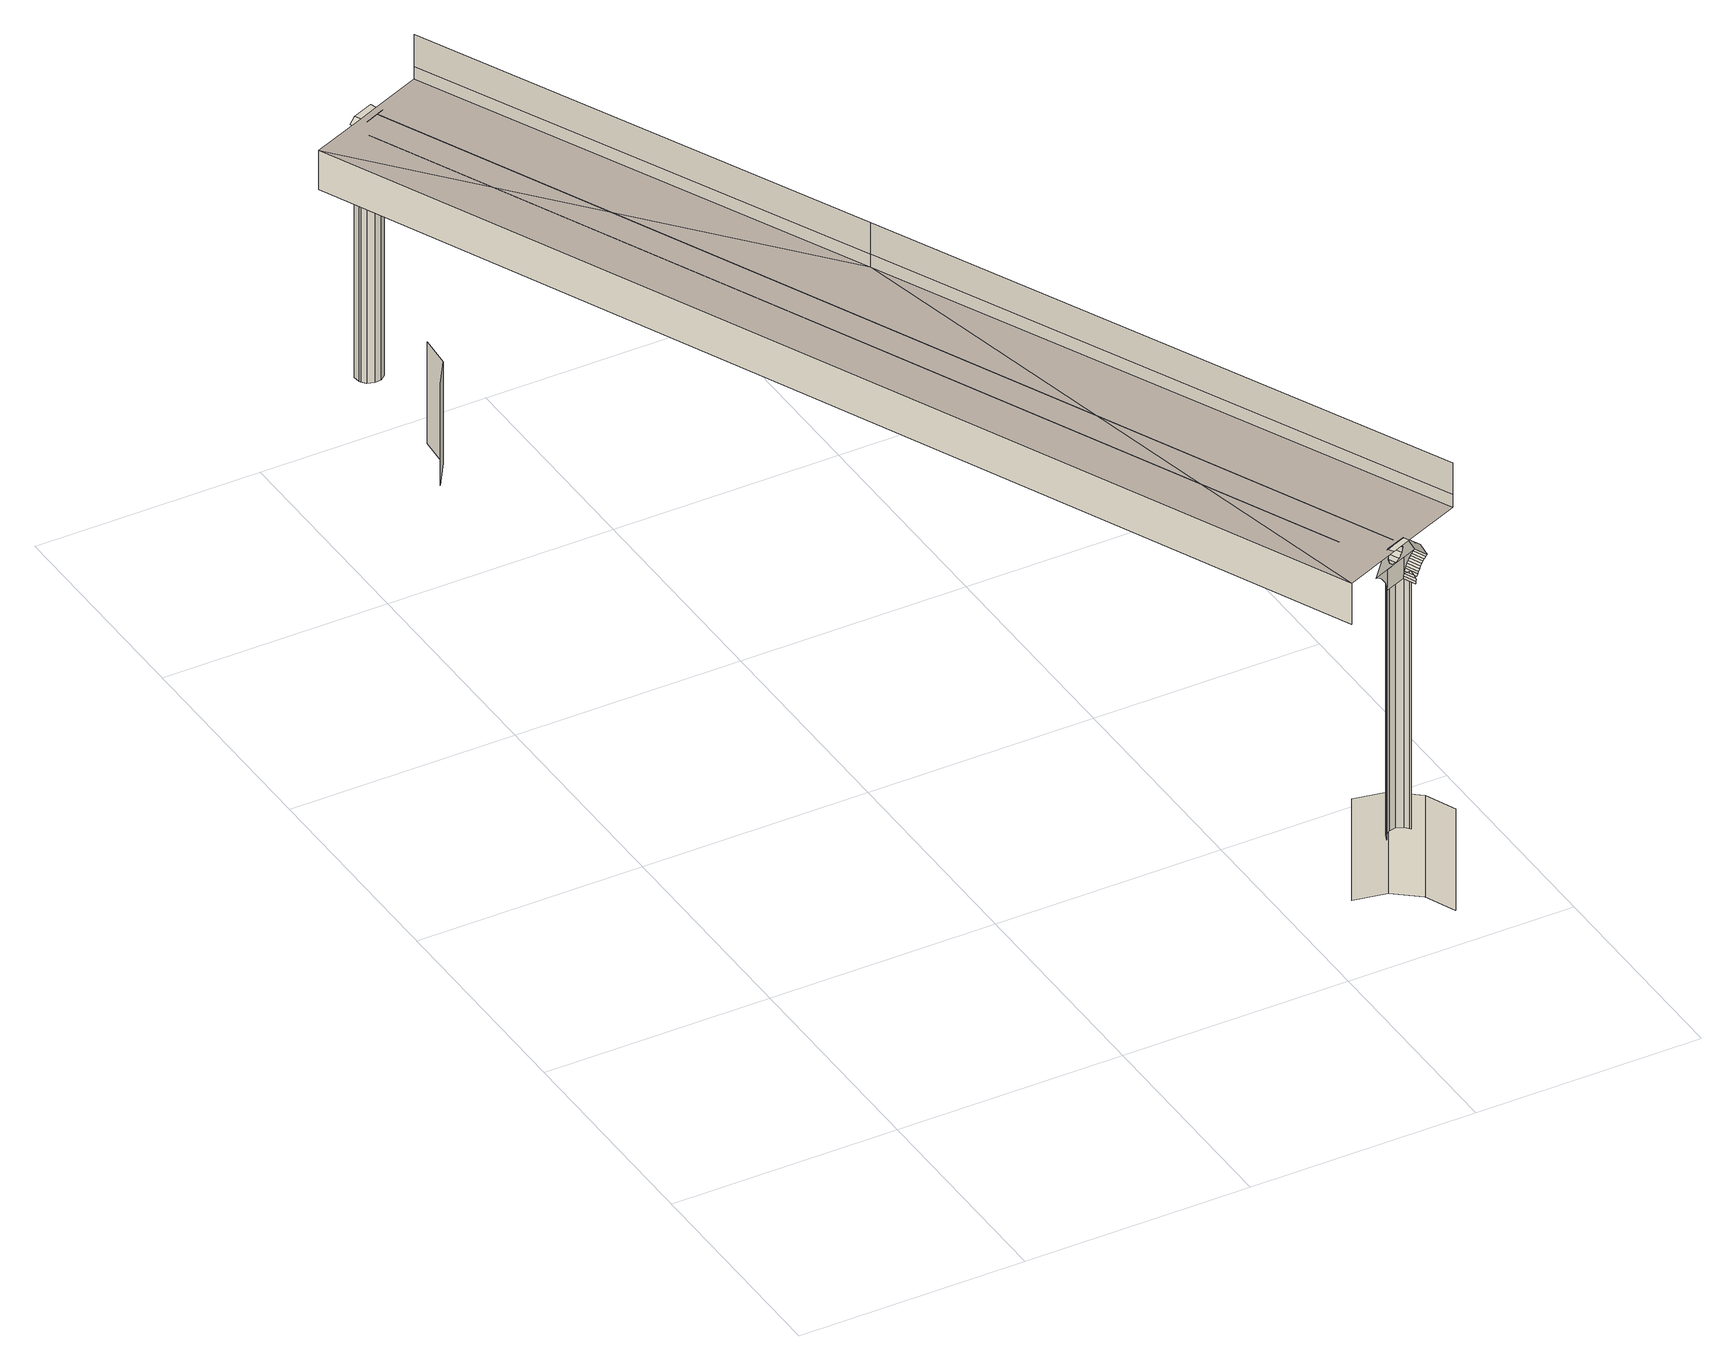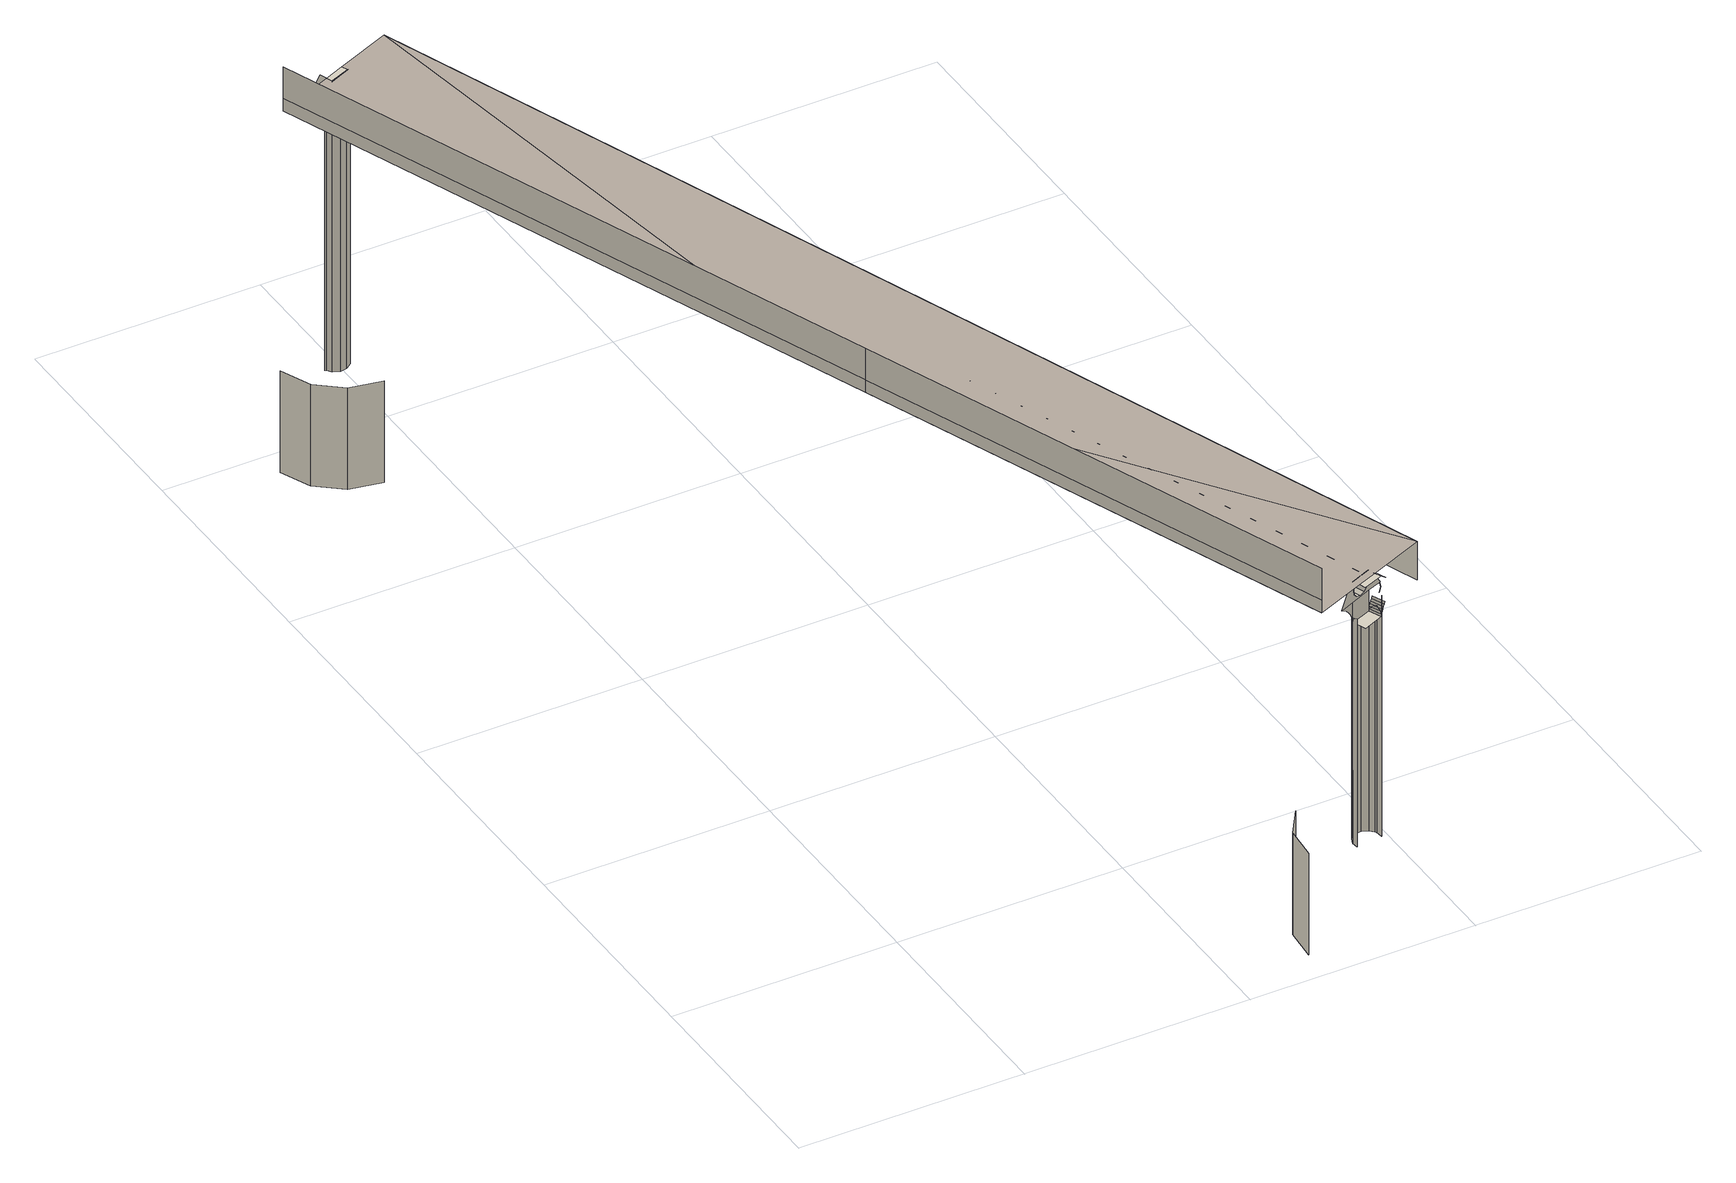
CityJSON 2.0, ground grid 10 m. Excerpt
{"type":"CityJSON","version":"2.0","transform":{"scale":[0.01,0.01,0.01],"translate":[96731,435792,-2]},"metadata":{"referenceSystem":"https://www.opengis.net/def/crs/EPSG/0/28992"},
"CityObjects":{
"bridge1":{"type":"Bridge","attributes":{"name":"Van Brienenoordbrug"},"children":["bridge1-1","bridge1-2","bridge1-3","bridge1-4","bridge1-5","bridge1-6","bridge1-7","bridge1-8","bridge1-9","bridge1-10","bridge1-11","bridge1-12","bridge1-13","bridge1-14","bridge1-15","bridge1-16","bridge1-17","bridge1-18","bridge1-19","bridge1-20","bridge1-21","bridge1-22","bridge1-23","bridge1-24","bridge1-25","bridge1-26","bridge1-27","bridge1-28","bridge1-29","bridge1-30","bridge1-31","bridge1-32","bridge1-33","bridge1-34","bridge1-35","bridge1-36","bridge1-37","bridge1-38","bridge1-39","bridge1-40","bridge1-41","bridge1-42","bridge1-43","bridge1-44","bridge1-45","bridge1-46","bridge1-47","bridge1-48","bridge1-49","bridge1-50","bridge1-51","bridge1-52","bridge1-53","bridge1-54","bridge1-55","bridge1-56","bridge1-57","bridge1-58","bridge1-59","bridge1-60","bridge1-61","bridge1-62","bridge1-63","bridge1-64","bridge1-65","bridge1-66","bridge1-67","bridge1-68","bridge1-69","bridge1-70","bridge1-71","bridge1-72","bridge1-73","bridge1-74","bridge1-75","bridge1-76","bridge1-77","bridge1-78","bridge1-79","bridge1-80","bridge1-81","bridge1-82","bridge1-83","bridge1-84","bridge1-85","bridge1-86","bridge1-87","bridge1-88","bridge1-89","bridge1-90","bridge1-91","bridge1-92","bridge1-93","bridge1-94","bridge1-95"],"geometry":[{"type":"MultiSurface","lod":"2","boundaries":[[[0,1,2,3]],[[4,2,5,6,7]],[[2,4,3]],[[8,9,10,11]],[[12,8,11,13]],[[14,15,16,17,18,3,4]],[[19,20,21,22]],[[20,23,24,21]],[[23,25,26,24]]],"semantics":{"surfaces":[{"type":"WallSurface"},{"type":"OuterCeilingSurface"}],"values":[0,1,1,0,0,1,0,0,0]}}]},
"bridge1-1":{"type":"BridgeInstallation","parents":["bridge1"],"geometry":[{"type":"MultiSurface","lod":"2","boundaries":[[[27,28,29,30]]]}]},
"bridge1-2":{"type":"BridgeInstallation","parents":["bridge1"],"geometry":[{"type":"MultiSurface","lod":"2","boundaries":[[[31,32,33,34]]]}]},
"bridge1-3":{"type":"BridgeInstallation","parents":["bridge1"],"geometry":[{"type":"MultiSurface","lod":"2","boundaries":[[[35,27,30,36]]]}]},
"bridge1-4":{"type":"BridgeInstallation","parents":["bridge1"],"geometry":[{"type":"MultiSurface","lod":"2","boundaries":[[[37,38,5,39,40,41]]]}]},
"bridge1-5":{"type":"BridgeInstallation","parents":["bridge1"],"geometry":[{"type":"MultiSurface","lod":"2","boundaries":[[[42,43,44,45,46,47,35,36]]]}]},
"bridge1-6":{"type":"BridgeInstallation","parents":["bridge1"],"geometry":[{"type":"MultiSurface","lod":"2","boundaries":[[[48,49,43,42]]]}]},
"bridge1-7":{"type":"BridgeInstallation","parents":["bridge1"],"geometry":[{"type":"MultiSurface","lod":"2","boundaries":[[[50,45,44,51,52]]]}]},
"bridge1-8":{"type":"BridgeInstallation","parents":["bridge1"],"geometry":[{"type":"MultiSurface","lod":"2","boundaries":[[[51,44,43,49,53,54,55,56,52]]]}]},
"bridge1-9":{"type":"BridgeInstallation","parents":["bridge1"],"geometry":[{"type":"MultiSurface","lod":"2","boundaries":[[[43,46,45,44]]]}]},
"bridge1-10":{"type":"BridgeInstallation","parents":["bridge1"],"geometry":[{"type":"MultiSurface","lod":"2","boundaries":[[[48,53,49]]]}]},
"bridge1-11":{"type":"BridgeInstallation","parents":["bridge1"],"geometry":[{"type":"MultiSurface","lod":"2","boundaries":[[[46,43,49,57]]]}]},
"bridge1-12":{"type":"BridgeInstallation","parents":["bridge1"],"geometry":[{"type":"MultiSurface","lod":"2","boundaries":[[[47,46,57,58]]]}]},
"bridge1-13":{"type":"BridgeInstallation","parents":["bridge1"],"geometry":[{"type":"MultiSurface","lod":"2","boundaries":[[[59,60,57,46,45,50]]]}]},
"bridge1-14":{"type":"BridgeInstallation","parents":["bridge1"],"geometry":[{"type":"MultiSurface","lod":"2","boundaries":[[[57,49,53,61,62,60]]]}]},
"bridge1-15":{"type":"BridgeInstallation","parents":["bridge1"],"geometry":[{"type":"MultiSurface","lod":"2","boundaries":[[[63,62,61,64]]]}]},
"bridge1-16":{"type":"BridgeInstallation","parents":["bridge1"],"geometry":[{"type":"MultiSurface","lod":"2","boundaries":[[[58,57,60,62]]]}]},
"bridge1-17":{"type":"BridgeInstallation","parents":["bridge1"],"geometry":[{"type":"MultiSurface","lod":"2","boundaries":[[[65,66,67,68]]]}]},
"bridge1-18":{"type":"BridgeInstallation","parents":["bridge1"],"geometry":[{"type":"MultiSurface","lod":"2","boundaries":[[[65,69,66]]]}]},
"bridge1-19":{"type":"BridgeInstallation","parents":["bridge1"],"geometry":[{"type":"MultiSurface","lod":"2","boundaries":[[[34,33,62,60,59,70,31]]]}]},
"bridge1-20":{"type":"BridgeInstallation","parents":["bridge1"],"geometry":[{"type":"MultiSurface","lod":"2","boundaries":[[[70,71,72,31]]]}]},
"bridge1-21":{"type":"BridgeInstallation","parents":["bridge1"],"geometry":[{"type":"MultiSurface","lod":"2","boundaries":[[[6,5,39,73]]]}]},
"bridge1-22":{"type":"BridgeInstallation","parents":["bridge1"],"geometry":[{"type":"MultiSurface","lod":"2","boundaries":[[[63,64,74,75]]]}]},
"bridge1-23":{"type":"BridgeInstallation","parents":["bridge1"],"geometry":[{"type":"MultiSurface","lod":"2","boundaries":[[[31,72,76,77,78,33,34]]]}]},
"bridge1-24":{"type":"BridgeInstallation","parents":["bridge1"],"geometry":[{"type":"MultiSurface","lod":"2","boundaries":[[[78,79,80,81,82,37,41,32,33],[83,84,85,86,87,88,89,90,91,92,93,94]]]}]},
"bridge1-25":{"type":"BridgeInstallation","parents":["bridge1"],"geometry":[{"type":"MultiSurface","lod":"2","boundaries":[[[95,78,33,62,63,75,96]]]}]},
"bridge1-26":{"type":"BridgeInstallation","parents":["bridge1"],"geometry":[{"type":"MultiSurface","lod":"2","boundaries":[[[71,97,76,72]]]}]},
"bridge1-27":{"type":"BridgeInstallation","parents":["bridge1"]},
"bridge1-28":{"type":"BridgeInstallation","parents":["bridge1"]},
"bridge1-29":{"type":"BridgeInstallation","parents":["bridge1"],"geometry":[{"type":"MultiSurface","lod":"2","boundaries":[[[98,95,78,77,76,97,99]]]}]},
"bridge1-30":{"type":"BridgeInstallation","parents":["bridge1"]},
"bridge1-31":{"type":"BridgeInstallation","parents":["bridge1"]},
"bridge1-32":{"type":"BridgeInstallation","parents":["bridge1"]},
"bridge1-33":{"type":"BridgeInstallation","parents":["bridge1"],"geometry":[{"type":"MultiSurface","lod":"2","boundaries":[[[100,95,98,101]]]}]},
"bridge1-34":{"type":"BridgeInstallation","parents":["bridge1"],"geometry":[{"type":"MultiSurface","lod":"2","boundaries":[[[102,103,104,101,98,99]]]}]},
"bridge1-35":{"type":"BridgeInstallation","parents":["bridge1"],"geometry":[{"type":"MultiSurface","lod":"2","boundaries":[[[100,101,104,105]]]}]},
"bridge1-36":{"type":"BridgeInstallation","parents":["bridge1"],"geometry":[{"type":"MultiSurface","lod":"2","boundaries":[[[79,80,76,77,78]]]}]},
"bridge1-37":{"type":"BridgeInstallation","parents":["bridge1"],"geometry":[{"type":"MultiSurface","lod":"2","boundaries":[[[78,95,100,105,106,107,108,109,110,111,112,113,80,79]]]}]},
"bridge1-38":{"type":"BridgeInstallation","parents":["bridge1"],"geometry":[{"type":"MultiSurface","lod":"2","boundaries":[[[114,93,92,115]]]}]},
"bridge1-39":{"type":"BridgeInstallation","parents":["bridge1"],"geometry":[{"type":"MultiSurface","lod":"2","boundaries":[[[115,92,91,116]]]}]},
"bridge1-40":{"type":"BridgeInstallation","parents":["bridge1"],"geometry":[{"type":"MultiSurface","lod":"2","boundaries":[[[117,94,93,114]]]}]},
"bridge1-41":{"type":"BridgeInstallation","parents":["bridge1"],"geometry":[{"type":"MultiSurface","lod":"2","boundaries":[[[90,118,119,116,91]]]}]},
"bridge1-42":{"type":"BridgeInstallation","parents":["bridge1"],"geometry":[{"type":"MultiSurface","lod":"2","boundaries":[[[120,83,94,117]]]}]},
"bridge1-43":{"type":"BridgeInstallation","parents":["bridge1"],"geometry":[{"type":"MultiSurface","lod":"2","boundaries":[[[89,121,118,90]]]}]},
"bridge1-44":{"type":"BridgeInstallation","parents":["bridge1"],"geometry":[{"type":"MultiSurface","lod":"2","boundaries":[[[122,84,83,120]]]}]},
"bridge1-45":{"type":"BridgeInstallation","parents":["bridge1"],"geometry":[{"type":"MultiSurface","lod":"2","boundaries":[[[88,123,121,89]]]}]},
"bridge1-46":{"type":"BridgeInstallation","parents":["bridge1"],"geometry":[{"type":"MultiSurface","lod":"2","boundaries":[[[124,85,84,122]]]}]},
"bridge1-47":{"type":"BridgeInstallation","parents":["bridge1"],"geometry":[{"type":"MultiSurface","lod":"2","boundaries":[[[87,125,123,88]]]}]},
"bridge1-48":{"type":"BridgeInstallation","parents":["bridge1"],"geometry":[{"type":"MultiSurface","lod":"2","boundaries":[[[126,86,85,124]]]}]},
"bridge1-49":{"type":"BridgeInstallation","parents":["bridge1"],"geometry":[{"type":"MultiSurface","lod":"2","boundaries":[[[126,127,125,87,86]]]}]},
"bridge1-50":{"type":"BridgeInstallation","parents":["bridge1"],"geometry":[{"type":"MultiSurface","lod":"2","boundaries":[[[128,129,130,131]]]}]},
"bridge1-51":{"type":"BridgeInstallation","parents":["bridge1"],"geometry":[{"type":"MultiSurface","lod":"2","boundaries":[[[131,130,4,7]]]}]},
"bridge1-52":{"type":"BridgeInstallation","parents":["bridge1"],"geometry":[{"type":"MultiSurface","lod":"2","boundaries":[[[132,133,134,135]]]}]},
"bridge1-53":{"type":"BridgeInstallation","parents":["bridge1"],"geometry":[{"type":"MultiSurface","lod":"2","boundaries":[[[114,136,137,117]]]}]},
"bridge1-54":{"type":"BridgeInstallation","parents":["bridge1"],"geometry":[{"type":"MultiSurface","lod":"2","boundaries":[[[138,119,118]]]}]},
"bridge1-55":{"type":"BridgeInstallation","parents":["bridge1"],"geometry":[{"type":"MultiSurface","lod":"2","boundaries":[[[139,140,135,134]]]}]},
"bridge1-56":{"type":"BridgeInstallation","parents":["bridge1"],"geometry":[{"type":"MultiSurface","lod":"2","boundaries":[[[117,137,141,120]]]}]},
"bridge1-57":{"type":"BridgeInstallation","parents":["bridge1"],"geometry":[{"type":"MultiSurface","lod":"2","boundaries":[[[138,118,121,142]]]}]},
"bridge1-58":{"type":"BridgeInstallation","parents":["bridge1"],"geometry":[{"type":"MultiSurface","lod":"2","boundaries":[[[143,144,145,146,147,148,149,150]]]}]},
"bridge1-59":{"type":"BridgeInstallation","parents":["bridge1"],"geometry":[{"type":"MultiSurface","lod":"2","boundaries":[[[151,17,16,152,153,154],[119,118,121,123,125,127,155,156,157,141,137,136,115,158]]]}]},
"bridge1-60":{"type":"BridgeInstallation","parents":["bridge1"],"geometry":[{"type":"MultiSurface","lod":"2","boundaries":[[[159,160,153,154,161]]]}]},
"bridge1-61":{"type":"BridgeInstallation","parents":["bridge1"],"geometry":[{"type":"MultiSurface","lod":"2","boundaries":[[[162,147,146,145,144,163,164,165,166,167,168,169,170,171,172,154,153,173,174,175,176,177,178,179,180,181]]]}]},
"bridge1-62":{"type":"BridgeInstallation","parents":["bridge1"],"geometry":[{"type":"MultiSurface","lod":"2","boundaries":[[[182,16,17,183]]]}]},
"bridge1-63":{"type":"BridgeInstallation","parents":["bridge1"],"geometry":[{"type":"MultiSurface","lod":"2","boundaries":[[[184,182,183,185]]]}]},
"bridge1-64":{"type":"BridgeInstallation","parents":["bridge1"],"geometry":[{"type":"MultiSurface","lod":"2","boundaries":[[[133,145,146,186,187,139,134]]]}]},
"bridge1-65":{"type":"BridgeInstallation","parents":["bridge1"],"geometry":[{"type":"MultiSurface","lod":"2","boundaries":[[[15,18,17,16]]]}]},
"bridge1-66":{"type":"BridgeInstallation","parents":["bridge1"],"geometry":[{"type":"MultiSurface","lod":"2","boundaries":[[[120,141,157,122]]]}]},
"bridge1-67":{"type":"BridgeInstallation","parents":["bridge1"],"geometry":[{"type":"MultiSurface","lod":"2","boundaries":[[[187,188,140,139]]]}]},
"bridge1-68":{"type":"BridgeInstallation","parents":["bridge1"],"geometry":[{"type":"MultiSurface","lod":"2","boundaries":[[[142,121,123,189]]]}]},
"bridge1-69":{"type":"BridgeInstallation","parents":["bridge1"],"geometry":[{"type":"MultiSurface","lod":"2","boundaries":[[[122,157,156,124]]]}]},
"bridge1-70":{"type":"BridgeInstallation","parents":["bridge1"],"geometry":[{"type":"MultiSurface","lod":"2","boundaries":[[[189,123,125,190]]]}]},
"bridge1-71":{"type":"BridgeInstallation","parents":["bridge1"],"geometry":[{"type":"MultiSurface","lod":"2","boundaries":[[[191,188,187,186]]]}]},
"bridge1-72":{"type":"BridgeInstallation","parents":["bridge1"],"geometry":[{"type":"MultiSurface","lod":"2","boundaries":[[[124,156,155,126]]]}]},
"bridge1-73":{"type":"BridgeInstallation","parents":["bridge1"],"geometry":[{"type":"MultiSurface","lod":"2","boundaries":[[[190,125,127]]]}]},
"bridge1-74":{"type":"BridgeInstallation","parents":["bridge1"],"geometry":[{"type":"MultiSurface","lod":"2","boundaries":[[[126,155,127]]]}]},
"bridge1-75":{"type":"BridgeInstallation","parents":["bridge1"],"geometry":[{"type":"MultiSurface","lod":"2","boundaries":[[[192,193,149,148]]]}]},
"bridge1-76":{"type":"BridgeInstallation","parents":["bridge1"]},
"bridge1-77":{"type":"BridgeInstallation","parents":["bridge1"],"geometry":[{"type":"MultiSurface","lod":"2","boundaries":[[[162,194,195,196,192,148,147]]]}]},
"bridge1-78":{"type":"BridgeInstallation","parents":["bridge1"],"geometry":[{"type":"MultiSurface","lod":"2","boundaries":[[[181,197,162]]]}]},
"bridge1-79":{"type":"BridgeInstallation","parents":["bridge1"],"geometry":[{"type":"MultiSurface","lod":"2","boundaries":[[[194,162,197,198]]]}]},
"bridge1-80":{"type":"BridgeInstallation","parents":["bridge1"],"geometry":[{"type":"MultiSurface","lod":"2","boundaries":[[[186,146,147,162,197,199,200,191]]]}]},
"bridge1-81":{"type":"BridgeInstallation","parents":["bridge1"],"geometry":[{"type":"MultiSurface","lod":"2","boundaries":[[[198,197,199,201]]]}]},
"bridge1-82":{"type":"BridgeInstallation","parents":["bridge1"],"geometry":[{"type":"MultiSurface","lod":"2","boundaries":[[[202,198,201,199,197,181,180,203]]]}]},
"bridge1-83":{"type":"BridgeInstallation","parents":["bridge1"],"geometry":[{"type":"MultiSurface","lod":"2","boundaries":[[[200,199,201,204]]]}]},
"bridge1-84":{"type":"BridgeInstallation","parents":["bridge1"],"geometry":[{"type":"MultiSurface","lod":"2","boundaries":[[[152,16,15,205,206,207]]]}]},
"bridge1-85":{"type":"BridgeInstallation","parents":["bridge1"],"geometry":[{"type":"MultiSurface","lod":"2","boundaries":[[[208,203,180,179]]]}]},
"bridge1-86":{"type":"BridgeInstallation","parents":["bridge1"],"geometry":[{"type":"MultiSurface","lod":"2","boundaries":[[[209,208,179,178]]]}]},
"bridge1-87":{"type":"BridgeInstallation","parents":["bridge1"],"geometry":[{"type":"MultiSurface","lod":"2","boundaries":[[[210,209,178,177]]]}]},
"bridge1-88":{"type":"BridgeInstallation","parents":["bridge1"],"geometry":[{"type":"MultiSurface","lod":"2","boundaries":[[[211,210,177,176]]]}]},
"bridge1-89":{"type":"BridgeInstallation","parents":["bridge1"],"geometry":[{"type":"MultiSurface","lod":"2","boundaries":[[[212,211,176,175]]]}]},
"bridge1-90":{"type":"BridgeInstallation","parents":["bridge1"],"geometry":[{"type":"MultiSurface","lod":"2","boundaries":[[[153,152,207,213]]]}]},
"bridge1-91":{"type":"BridgeInstallation","parents":["bridge1"],"geometry":[{"type":"MultiSurface","lod":"2","boundaries":[[[214,212,175,174]]]}]},
"bridge1-92":{"type":"BridgeInstallation","parents":["bridge1"],"geometry":[{"type":"MultiSurface","lod":"2","boundaries":[[[215,214,174,173]]]}]},
"bridge1-93":{"type":"BridgeInstallation","parents":["bridge1"],"geometry":[{"type":"MultiSurface","lod":"2","boundaries":[[[213,215,173,153]]]}]},
"bridge1-94":{"type":"BridgeInstallation","parents":["bridge1"],"geometry":[{"type":"MultiSurface","lod":"2","boundaries":[[[14,4,130,216]]]}]},
"bridge1-95":{"type":"BridgeInstallation","parents":["bridge1"],"geometry":[{"type":"MultiSurface","lod":"2","boundaries":[[[129,217,216,130]]]}]}
},
"vertices":[
[2038,40,1669],[95,4708,1504],[95,4708,1688],[2038,40,1863],[1516,2898,1765],[341,4811,1688],[429,4848,1688],[648,4940,1688],[643,4704,493],[562,4582,493],[562,4582,11],[643,4704,11],[656,4850,493],[656,4850,11],[2626,288,1863],[2373,181,1863],[2362,209,1862],[2271,170,1862],[2284,144,1863],[2251,416,529],[2395,388,529],[2395,388,47],[2251,416,47],[2509,296,529],[2509,296,47],[2566,161,529],[2566,161,47],
[334,4774,1543],[329,4772,1552],[305,4828,1552],[310,4830,1543],
[377,4769,1591],[284,4753,1591],[349,4780,1591],[372,4771,1591],
[339,4776,1534],[315,4832,1534],
[354,4782,1689],[346,4800,1689],[328,4838,1688],[302,4827,1665],[326,4771,1665],
[319,4834,1524],[327,4815,1524],[328,4806,1530],[333,4800,1526],[334,4798,1524],[343,4778,1524],
[322,4835,1514],[325,4829,1514],
[333,4800,448],[328,4806,1523],[328,4806,448],
[324,4836,1507],[324,4836,1591],[324,4837,1591],[324,4837,448],
[343,4787,1514],
[346,4779,1514],
[348,4781,448],[348,4781,1508],
[325,4836,1504],[349,4780,1504],
[350,4781,1494],[327,4837,1494],
[331,4840,1638],[331,4839,1638],[335,4841,1661],[335,4842,1661],
[338,4842,1616],
[377,4769,448],
[408,4773,448],[408,4773,1591],
[419,4876,1688],
[417,4876,1494],[441,4820,1494],
[433,4792,1591],[434,4795,1591],[445,4821,1591],
[488,4839,1591],[509,4848,1591],[466,4830,1665],[441,4820,1689],[394,4799,1688],[415,4809,1683],[431,4815,1667],[438,4818,1645],[434,4817,1622],[420,4810,1604],[399,4802,1597],[377,4793,1602],[361,4786,1617],[354,4783,1640],[359,4785,1663],[373,4791,1680],
[445,4821,1511],[443,4820,1504],
[433,4792,448],
[445,4822,1512],[445,4821,448],
[446,4822,1515],[445,4824,1515],
[441,4853,448],[441,4853,1533],[443,4838,1524],
[449,4823,1524],
[453,4825,1534],[458,4827,1543],[464,4829,1552],[470,4832,1560],[477,4835,1568],[484,4838,1575],[492,4841,1581],[500,4845,1587],
[2278,175,1836],[2274,172,1812],
[2281,175,1790],
[2292,182,1853],
[2297,182,1774],[2284,176,1787],
[2313,190,1861],
[2318,191,1770],
[2334,199,1856],
[2339,199,1777],
[2351,206,1840],
[2354,206,1795],
[2358,208,1818],
[2356,207,1805],
[648,4940,1899],[1516,2898,1976],[1516,2898,1826],[648,4940,1749],
[2267,170,483],[2267,170,1766],[2279,199,1766],[2279,199,483],
[2279,173,1836],[2293,179,1853],
[2298,181,1774],
[2304,218,1766],[2304,218,483],
[2314,188,1861],
[2319,190,1770],
[2268,169,1679],[2267,169,1683],[2267,169,1766],[2365,210,1766],[2365,210,1689],[2362,209,1679],[2360,208,1669],[2270,170,1669],
[2245,159,1840],[2385,219,1840],[2428,238,1766],[2204,141,1766],[2358,207,1818],[2351,204,1840],[2335,198,1856],[2281,174,1790],
[2302,220,1766],[2333,225,1766],[2277,201,1766],
[2365,210,1690],[2265,168,1690],[2262,166,1699],[2258,165,1709],[2254,163,1718],[2248,160,1727],[2242,158,1735],[2235,155,1743],[2228,152,1750],[2221,149,1756],[2212,145,1762],[2419,234,1762],[2411,230,1756],[2403,227,1750],[2396,224,1743],[2389,221,1735],[2383,218,1727],[2377,216,1718],[2373,214,1709],[2368,212,1699],
[2362,209,1863],[2272,171,1863],
[2360,208,1864],[2273,171,1864],
[2364,211,1766],[2335,223,1766],
[2335,223,483],
[2340,199,1777],
[2354,205,1795],
[2364,211,483],
[2386,153,1679],[2384,152,1669],
[2388,157,1690],[2388,154,1687],[2388,154,1686],
[2374,198,1699],
[2386,171,1699],
[2379,192,1704],[2379,192,483],
[2384,186,1708],
[2392,156,1699],[2396,158,1709],
[2384,186,483],
[2377,170,1864],[2384,152,1864],[2410,163,1840],
[2401,160,1718],
[2407,162,1727],
[2413,165,1735],
[2420,168,1743],
[2427,171,1750],
[2452,181,1766],
[2435,174,1756],
[2443,178,1762],
[2626,288,1924],
[2626,288,2074]
]}
